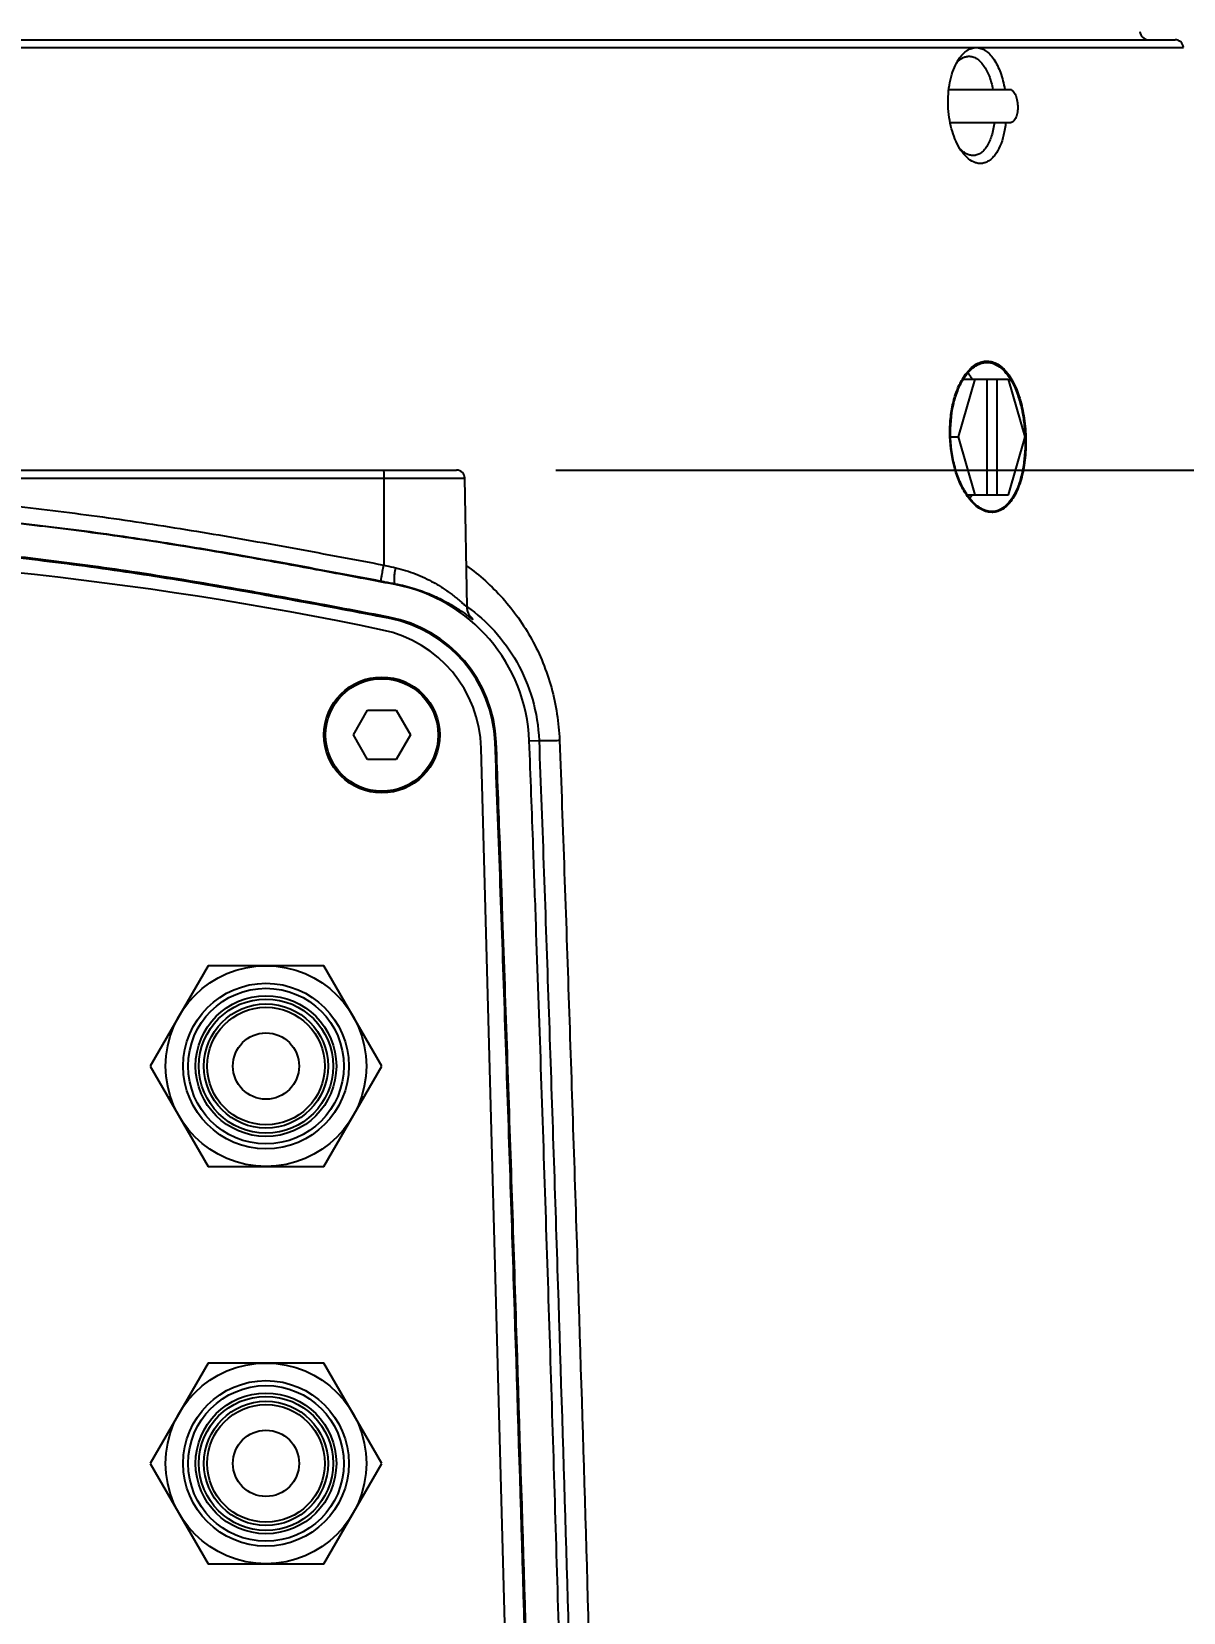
# Model space of a CAD drawing. Header units: millimetres. Extents: x 4086 to 8300, y 123 to 1549.
# Drawn here: x 6749.17 to 6766.56, y 672.01 to 695.88 of the extents above; entities that cross this region are included whole.
import ezdxf

# ---------------------------------------------------------------- set-up
doc = ezdxf.new("R2010")
doc.units = ezdxf.units.MM
doc.layers.add('外形图', color=7, linetype='Continuous')
doc.layers.add('尺寸标注', color=7, linetype='Continuous')
doc.styles.add('思源黑', font='SourceHanSansCN-Normal.ttf')
doc.dimstyles.new('尺寸标注_1_4比例', dxfattribs={"dimtxt": 7, "dimasz": 6, "dimexe": 2, "dimexo": 1.5, "dimgap": 1, "dimtad": 1, "dimdec": 1, "dimlfac": 4, "dimdsep": 46, "dimtxsty": '思源黑', "dimcen": 0.09, "dimadec": 0, "dimazin": 0, "dimtp": 0.01, "dimtm": 0.01, "dimtfac": 1, "dimtdec": 1, "dimtofl": 0, "dimtmove": 0, "dimatfit": 3, "dimfxl": 1, "dimtolj": 1, "dimarcsym": 0})

# ---------------------------------------------------------------- blocks, each defined once
blk = doc.blocks.new('*D751')
at = {"layer": 'Defpoints', "color": 0}
for p in [(6755.583, 689.263), (6768.549, 648.513), (6783.486, 648.513)]:
    blk.add_point(p, dxfattribs=at)
at = {"layer": '尺寸标注', "color": 0, "lineweight": -2}
for p, q in [((6757.083, 689.263), (6785.486, 689.263)), ((6783.486, 683.263), (6783.486, 654.513)), ((6770.049, 648.513), (6785.486, 648.513))]:
    blk.add_line(p, q, dxfattribs=at)
at = {"layer": '尺寸标注', "color": 0}
for points in [[(6784.486, 683.263), (6782.486, 683.263), (6783.486, 689.263)], [(6782.486, 654.513), (6784.486, 654.513), (6783.486, 648.513)]]:
    blk.add_solid(points, dxfattribs=at)
at = {"layer": '尺寸标注', "color": 0, "insert": (6778.857, 668.888), "char_height": 7, "attachment_point": 5, "rotation": 90, "style": '思源黑'}
blk.add_mtext('\\A1;163', dxfattribs=at)

msp = doc.modelspace()

# ---------------------------------------------------------------- linework, layer by layer
at = {"layer": '外形图'}
for p, q in [((6719.8531, 695.6429), (6766.558, 695.6429)), ((6719.978, 695.7628), (6766.4331, 695.7628)), ((6763.0164, 695.0128), (6763.9331, 695.0128)), ((6763.0354, 694.5128), (6763.9508, 694.5128)), ((6763.1602, 689.7628), (6763.4128, 690.6378)), ((6763.2374, 690.6378), (6763.918, 690.6378)), ((6763.5904, 690.6378), (6763.5904, 688.8878)), ((6763.7404, 690.6378), (6763.7404, 688.8878)), ((6764.1706, 689.7628), (6763.918, 690.6378)), ((6763.0426, 689.7628), (6763.1602, 689.7628)), ((6763.4128, 688.8878), (6763.1602, 689.7628)), ((6763.918, 688.8878), (6764.1706, 689.7628)), ((6730.8284, 689.2628), (6755.5827, 689.2628)), ((6743.7602, 689.14), (6755.7077, 689.14)), ((6754.4833, 689.14), (6754.4838, 687.8288)), ((6755.7416, 687.1983), (6755.7077, 689.14)), ((6763.2947, 688.8878), (6763.918, 688.8878)), ((6754.6549, 687.5339), (6754.6574, 687.5468)), ((6754.5606, 687.0429), (6754.5573, 687.0258)), ((6755.7416, 687.1981), (6755.7416, 687.1983)), ((6755.7419, 687.2004), (6755.7426, 687.1999)), ((6754.0255, 685.2628), (6754.2405, 685.6352)), ((6754.2405, 685.6352), (6754.6705, 685.6352)), ((6754.6705, 685.6352), (6754.8855, 685.2628)), ((6754.2405, 684.8904), (6754.0255, 685.2628)), ((6754.8855, 685.2628), (6754.6705, 684.8904)), ((6756.1818, 685.1546), (6756.1644, 685.1539)), ((6756.6815, 685.1735), (6756.8284, 685.1791)), ((6754.6705, 684.8904), (6754.2405, 684.8904)), ((6756.8297, 652.8238), (6755.9549, 685.0637)), ((6751.8305, 681.7783), (6750.9555, 680.2628)), ((6753.5805, 681.7783), (6751.8305, 681.7783)), ((6754.4555, 680.2628), (6753.5805, 681.7783)), ((6750.9555, 680.2628), (6751.8305, 678.7473)), ((6753.5805, 678.7473), (6754.4555, 680.2628)), ((6751.8305, 678.7473), (6753.5805, 678.7473)), ((6751.8305, 675.7783), (6750.9555, 674.2628)), ((6753.5805, 675.7783), (6751.8305, 675.7783)), ((6754.4555, 674.2628), (6753.5805, 675.7783)), ((6750.9555, 674.2628), (6751.8305, 672.7473)), ((6753.5805, 672.7473), (6754.4555, 674.2628)), ((6751.8305, 672.7473), (6753.5805, 672.7473))]:
    msp.add_line(p, q, dxfattribs=at)
msp.add_lwpolyline([(6755.8012, 687.0419), (6755.8013, 687.0418), (6755.8012, 687.0419), (6755.8008, 687.0423), (6755.8001, 687.0431), (6755.799, 687.0443), (6755.7975, 687.046), (6755.7957, 687.0483), (6755.7933, 687.0512), (6755.7906, 687.0547), (6755.7874, 687.0589), (6755.7839, 687.0639), (6755.7801, 687.0698), (6755.7759, 687.0765), (6755.7715, 687.0844), (6755.7667, 687.0936), (6755.7619, 687.104), (6755.7573, 687.1154), (6755.753, 687.1279), (6755.7492, 687.1412), (6755.746, 687.1555), (6755.7436, 687.1706), (6755.742, 687.1865), (6755.7415, 687.1983)], dxfattribs=at)
for centre, radius in [((6754.4555, 685.2628), 0.875), ((6754.4555, 685.2628), 0.85), ((6752.7055, 680.2628), 1.5155), ((6752.7055, 680.2628), 1.25), ((6752.7055, 680.2628), 1.175), ((6752.7055, 680.2628), 1.0625), ((6752.7055, 680.2628), 1.0125), ((6752.7055, 680.2628), 0.9375), ((6752.7055, 680.2628), 0.8875), ((6752.7055, 680.2628), 0.5), ((6752.7055, 674.2628), 1.5155), ((6752.7055, 674.2628), 1.25), ((6752.7055, 674.2628), 1.175), ((6752.7055, 674.2628), 1.0625), ((6752.7055, 674.2628), 1.0125), ((6752.7055, 674.2628), 0.9375), ((6752.7055, 674.2628), 0.8875), ((6752.7055, 674.2628), 0.5)]:
    msp.add_circle(centre, radius, dxfattribs=at)
for centre, radius, start, end in [((6766.0273, 695.8878), 0.125, 181.5, 270), ((6766.4331, 695.6378), 0.125, 2.35205, 90), ((6755.5827, 689.1378), 0.125, 1, 90), ((6743.2055, 633.0128), 55, 78.18772, 101.81228), ((6754.1833, 685.0788), 2.5, 2.17109, 79.12491), ((6754.1833, 685.0788), 2, 2.17109, 79.12491), ((6755.2029, 686.4094), 0.8714, 46.57074, 47.02226), ((6755.2699, 686.4803), 0.7738, 46.31089, 46.56705), ((6754.0805, 685.0128), 1.875, 1.5544, 78.18772), ((6754.1833, 685.0788), 1.9825, 2.17109, 79.12491)]:
    msp.add_arc(centre, radius, start, end, dxfattribs=at)
for points, knots in [([(6763.1659, 695.467), (6763.1835, 695.4938), (6763.2206, 695.5419), (6763.2857, 695.5989), (6763.3558, 695.6346), (6763.4054, 695.6429), (6763.4293, 695.6429)], [0, 0, 0, 0, 0.2915757, 0.5505925, 0.7829286, 1, 1, 1, 1]), ([(6763.4293, 695.6429), (6763.453, 695.6429), (6763.5025, 695.6347), (6763.5727, 695.5993), (6763.6382, 695.5426), (6763.7227, 695.4356), (6763.8062, 695.2573), (6763.8457, 695.0989), (6763.8608, 695.0128)], [0, 0, 0, 0, 0.0872321, 0.1807426, 0.2851959, 0.402957, 0.6791283, 1, 1, 1, 1]), ([(6763.0061, 694.7679), (6763.0017, 694.8847), (6763.014, 695.0572), (6763.069, 695.2704), (6763.1088, 695.3658), (6763.1316, 695.409)], [0, 0, 0, 0, 0.5321827, 0.7775223, 1, 1, 1, 1]), ([(6763.1316, 695.4092), (6763.1451, 695.4252), (6763.1731, 695.4541), (6763.2204, 695.4875), (6763.2701, 695.5081), (6763.3045, 695.5128), (6763.3212, 695.5128)], [0, 0, 0, 0, 0.2823323, 0.5386839, 0.7749558, 1, 1, 1, 1]), ([(6763.1316, 695.409), (6763.1343, 695.4141), (6763.1451, 695.4338), (6763.1567, 695.4531), (6763.1659, 695.467)], [0, 0, 0, 0, 0.2563756, 1, 1, 1, 1]), ([(6763.3212, 695.5128), (6763.3406, 695.5128), (6763.3809, 695.5064), (6763.4383, 695.4785), (6763.4923, 695.4339), (6763.5622, 695.3494), (6763.6329, 695.2079), (6763.6689, 695.0817), (6763.6828, 695.0128)], [0, 0, 0, 0, 0.088357, 0.1826441, 0.2873941, 0.4049464, 0.679803, 1, 1, 1, 1]), ([(6763.9331, 695.0128), (6763.9409, 695.0128), (6763.9575, 695.009), (6763.98, 694.9936), (6764.0005, 694.9698), (6764.026, 694.9254), (6764.0481, 694.8553), (6764.0593, 694.7629), (6764.0547, 694.6705), (6764.0375, 694.6002), (6764.0151, 694.5558), (6763.9962, 694.5319), (6763.9746, 694.5165), (6763.9584, 694.5128), (6763.9508, 694.5128)], [0, 0, 0, 0, 0.0392223, 0.0836419, 0.1360342, 0.1971657, 0.3420841, 0.5051264, 0.6669669, 0.8087133, 0.8678917, 0.9183927, 0.9613487, 1, 1, 1, 1]), ([(6763.1798, 694.1219), (6763.1248, 694.2121), (6763.0646, 694.3682), (6763.0188, 694.5883), (6763.0078, 694.7075), (6763.0061, 694.7679)], [0, 0, 0, 0, 0.4699458, 0.7312339, 1, 1, 1, 1]), ([(6763.8769, 694.5128), (6763.8699, 694.4482), (6763.8494, 694.3262), (6763.7963, 694.1603), (6763.7334, 694.0444), (6763.6732, 693.9741), (6763.6264, 693.9349), (6763.5765, 693.9077), (6763.524, 693.8931), (6763.4702, 693.8917), (6763.3955, 693.9077), (6763.3023, 693.9635), (6763.2434, 694.03), (6763.2152, 694.0686)], [0, 0, 0, 0, 0.1730398, 0.3284992, 0.4620903, 0.5206175, 0.5741804, 0.6237905, 0.6709973, 0.7177068, 0.765904, 0.8726625, 1, 1, 1, 1]), ([(6763.7033, 694.5128), (6763.695, 694.4444), (6763.67, 694.319), (6763.6108, 694.1768), (6763.5476, 694.0918), (6763.497, 694.047), (6763.4415, 694.019), (6763.402, 694.0128), (6763.3828, 694.0128)], [0, 0, 0, 0, 0.3228121, 0.5964366, 0.7126271, 0.8161554, 0.9101834, 1, 1, 1, 1]), ([(6763.2152, 694.0686), (6763.2121, 694.0729), (6763.1998, 694.0902), (6763.1882, 694.1081), (6763.1798, 694.1219)], [0, 0, 0, 0, 0.2443928, 1, 1, 1, 1]), ([(6763.3828, 694.0128), (6763.3655, 694.0128), (6763.3294, 694.0179), (6763.2769, 694.0397), (6763.2258, 694.0748), (6763.1949, 694.105), (6763.1798, 694.1218)], [0, 0, 0, 0, 0.2196194, 0.4549848, 0.7136853, 1, 1, 1, 1]), ([(6763.2207, 690.6381), (6763.2404, 690.6714), (6763.2819, 690.7326), (6763.3539, 690.81), (6763.4313, 690.8668), (6763.5127, 690.9015), (6763.5965, 690.9125), (6763.68, 690.8992), (6763.7607, 690.8623), (6763.8369, 690.8033), (6763.9077, 690.724), (6763.9976, 690.587), (6764.087, 690.3738), (6764.1558, 690.0832), (6764.1759, 689.8749), (6764.1795, 689.7675)], [0, 0, 0, 0, 0.0623234, 0.1186218, 0.1693768, 0.2157643, 0.2597008, 0.3036513, 0.3501068, 0.4010421, 0.4576852, 0.5205521, 0.6641352, 0.8269941, 1, 1, 1, 1]), ([(6763.2372, 690.6381), (6763.2606, 690.6758), (6763.3099, 690.7438), (6763.3975, 690.8248), (6763.4921, 690.8758), (6763.5595, 690.8878), (6763.5917, 690.8878)], [0, 0, 0, 0, 0.2946161, 0.5548535, 0.7861267, 1, 1, 1, 1]), ([(6763.5917, 690.8878), (6763.6287, 690.8878), (6763.7069, 690.8716), (6763.8137, 690.8037), (6763.9097, 690.6978), (6763.9933, 690.5583), (6764.0629, 690.3898), (6764.1165, 690.1984), (6764.1527, 689.991), (6764.1645, 689.8477), (6764.1672, 689.775)], [0, 0, 0, 0, 0.0821697, 0.1726053, 0.2769085, 0.3971387, 0.5326333, 0.6808842, 0.8381641, 1, 1, 1, 1]), ([(6763.0321, 689.7675), (6763.0295, 689.8494), (6763.0337, 690.0107), (6763.068, 690.2433), (6763.1282, 690.4539), (6763.187, 690.5814), (6763.2207, 690.6381)], [0, 0, 0, 0, 0.2728737, 0.5357145, 0.7802667, 1, 1, 1, 1]), ([(6763.0426, 689.7628), (6763.0374, 689.925), (6763.0564, 690.1639), (6763.1417, 690.4547), (6763.2025, 690.5819), (6763.2372, 690.6381)], [0, 0, 0, 0, 0.5368717, 0.7814424, 1, 1, 1, 1]), ([(6763.3692, 690.6381), (6763.3641, 690.6464), (6763.3438, 690.6781), (6763.3213, 690.7084), (6763.3034, 690.7298)], [0, 0, 0, 0, 0.2595887, 1, 1, 1, 1]), ([(6763.2823, 688.8876), (6763.2443, 688.9444), (6763.1759, 689.0721), (6763.0725, 689.363), (6763.0374, 689.6035), (6763.0321, 689.7675)], [0, 0, 0, 0, 0.2217588, 0.4674697, 1, 1, 1, 1]), ([(6763.2947, 688.8877), (6763.2564, 688.9437), (6763.1876, 689.0703), (6763.1115, 689.2815), (6763.0606, 689.5159), (6763.0453, 689.6796), (6763.0426, 689.7628)], [0, 0, 0, 0, 0.2209109, 0.4662966, 0.7289138, 1, 1, 1, 1]), ([(6764.1795, 689.7675), (6764.1829, 689.6609), (6764.1766, 689.4543), (6764.1345, 689.2053), (6764.0791, 689.0268), (6764.0299, 688.9117), (6763.9722, 688.8132), (6763.9071, 688.7332), (6763.835, 688.6734), (6763.757, 688.6354), (6763.6746, 688.621), (6763.5906, 688.6308), (6763.5074, 688.6641), (6763.3942, 688.7414), (6763.324, 688.8253), (6763.2823, 688.8876)], [0, 0, 0, 0, 0.1734281, 0.3352704, 0.4090659, 0.4770006, 0.5386548, 0.5941087, 0.6440221, 0.6898278, 0.7336826, 0.7781701, 0.8256981, 0.8780162, 1, 1, 1, 1]), ([(6764.1679, 689.7533), (6764.172, 689.6106), (6764.1607, 689.4007), (6764.1047, 689.1379), (6764.0464, 688.9689), (6763.9718, 688.8288), (6763.8824, 688.7221), (6763.7791, 688.6536), (6763.7022, 688.6378), (6763.6656, 688.6378)], [0, 0, 0, 0, 0.322535, 0.4710993, 0.6060092, 0.725007, 0.8278578, 0.9173335, 1, 1, 1, 1]), ([(6754.4806, 689.2628), (6754.4808, 689.2628), (6754.4809, 689.2616), (6754.4812, 689.2602), (6754.4814, 689.2571), (6754.4816, 689.2532), (6754.4819, 689.248), (6754.4822, 689.2392), (6754.4825, 689.2258), (6754.4829, 689.2075), (6754.4831, 689.1865), (6754.4833, 689.1637), (6754.4833, 689.148), (6754.4833, 689.14)], [0, 0, 0, 0, 0.0052637, 0.0197454, 0.0435551, 0.0765071, 0.1183043, 0.1685593, 0.2924872, 0.4436499, 0.6163748, 0.8041757, 1, 1, 1, 1]), ([(6743.7602, 689.0732), (6744.2105, 689.0634), (6745.1108, 689.0316), (6746.4597, 688.951), (6747.8064, 688.8393), (6749.1502, 688.6977), (6750.4906, 688.5259), (6751.8255, 688.3155), (6753.156, 688.0795), (6754.0414, 687.9132), (6754.4838, 687.8288)], [0, 0, 0, 0, 0.1249956, 0.2499926, 0.3749909, 0.4999905, 0.6249908, 0.7499924, 0.8749959, 1, 1, 1, 1]), ([(6754.6549, 687.5339), (6754.2582, 687.6101), (6753.5258, 687.749), (6752.255, 687.9805), (6751.1539, 688.1652), (6750.1746, 688.3065), (6749.5259, 688.3907), (6748.8936, 688.4655), (6748.0537, 688.5562), (6747.0013, 688.6531), (6745.7362, 688.7421), (6744.4737, 688.8029), (6743.2221, 688.8331), (6741.9856, 688.8297), (6740.7469, 688.7883), (6739.6983, 688.7212), (6738.8244, 688.6487), (6737.8745, 688.5594), (6736.6165, 688.4202), (6735.0386, 688.2073), (6733.3897, 687.9392), (6732.2737, 687.722), (6731.7095, 687.6017)], [0, 0, 0, 0, 0.0524111, 0.0967235, 0.1675951, 0.1972642, 0.2250931, 0.2524722, 0.2798683, 0.3347074, 0.3895889, 0.4443945, 0.4986945, 0.5520082, 0.6048104, 0.659478, 0.6883237, 0.7185839, 0.7832717, 0.8525215, 0.9251495, 1, 1, 1, 1]), ([(6743.7602, 688.8277), (6744.2088, 688.8179), (6745.1056, 688.7862), (6746.4493, 688.7059), (6747.7908, 688.5947), (6749.1294, 688.4532), (6750.4647, 688.2824), (6751.7944, 688.0725), (6753.1198, 687.8374), (6754.0017, 687.6717), (6754.4424, 687.5876)], [0, 0, 0, 0, 0.1249963, 0.2499935, 0.3749917, 0.4999909, 0.6249902, 0.7499911, 0.8749949, 1, 1, 1, 1]), ([(6763.6656, 688.6378), (6763.633, 688.6378), (6763.5643, 688.6501), (6763.4668, 688.7011), (6763.3743, 688.7819), (6763.3205, 688.8499), (6763.2947, 688.8877)], [0, 0, 0, 0, 0.2106724, 0.4420394, 0.7038888, 1, 1, 1, 1]), ([(6763.334, 688.8349), (6763.337, 688.8391), (6763.3493, 688.8563), (6763.3609, 688.874), (6763.3692, 688.8875)], [0, 0, 0, 0, 0.2449291, 1, 1, 1, 1]), ([(6754.5606, 687.0429), (6754.165, 687.1189), (6753.435, 687.2573), (6752.1707, 687.4876), (6751.0771, 687.6711), (6750.1062, 687.8112), (6749.464, 687.8945), (6748.8378, 687.9686), (6747.5881, 688.1035), (6746.1258, 688.2227), (6744.4562, 688.3032), (6743.2175, 688.3331), (6741.9946, 688.3298), (6740.7699, 688.2888), (6739.5023, 688.2075), (6738.1452, 688.0861), (6736.6788, 687.9239), (6735.1136, 687.7126), (6733.4787, 687.447), (6732.3726, 687.2319), (6731.8138, 687.1127)], [0, 0, 0, 0, 0.0527277, 0.0972358, 0.1682074, 0.1978381, 0.2256168, 0.2529665, 0.2803586, 0.3901348, 0.4449088, 0.4991183, 0.5522949, 0.604938, 0.659473, 0.7185232, 0.7832426, 0.8525544, 0.9252127, 1, 1, 1, 1]), ([(6754.5573, 687.0258), (6754.0885, 687.1158), (6753.1503, 687.2933), (6751.7405, 687.5454), (6750.3257, 687.769), (6748.9046, 687.9479), (6747.4797, 688.0939), (6746.0518, 688.2052), (6744.6214, 688.281), (6743.1896, 688.3179), (6741.7572, 688.3099), (6740.326, 688.2491), (6738.8978, 688.14), (6737.4726, 687.998), (6736.0508, 687.8252), (6734.6332, 687.62), (6733.2211, 687.3802), (6732.2843, 687.1952), (6731.8174, 687.0956)], [0, 0, 0, 0, 0.0625012, 0.125002, 0.1875016, 0.2500011, 0.3125012, 0.3750013, 0.4375016, 0.5000017, 0.5625009, 0.6249996, 0.687499, 0.7499992, 0.8124994, 0.8749996, 0.9374997, 1, 1, 1, 1]), ([(6754.4424, 687.5876), (6754.4421, 687.588), (6754.4425, 687.5901), (6754.4425, 687.5938), (6754.4434, 687.5999), (6754.4445, 687.608), (6754.4461, 687.6183), (6754.4489, 687.6357), (6754.4533, 687.6619), (6754.4596, 687.6977), (6754.467, 687.7385), (6754.4751, 687.7827), (6754.4809, 687.8132), (6754.4838, 687.8288)], [0, 0, 0, 0, 0.0066332, 0.0224141, 0.0473086, 0.0811101, 0.1235169, 0.1741444, 0.2981432, 0.4485839, 0.6199717, 0.8060441, 1, 1, 1, 1]), ([(6754.4838, 687.8288), (6754.4989, 687.8253), (6754.5589, 687.8116), (6754.6188, 687.798), (6754.6638, 687.7879)], [0, 0, 0, 0, 0.2509791, 1, 1, 1, 1]), ([(6754.6574, 687.5468), (6754.6545, 687.5476), (6754.6493, 687.5553), (6754.6441, 687.5801), (6754.6435, 687.6294), (6754.6499, 687.7025), (6754.6583, 687.758), (6754.6638, 687.7879)], [0, 0, 0, 0, 0.036736, 0.1001643, 0.3155737, 0.6292828, 1, 1, 1, 1]), ([(6754.6638, 687.7879), (6754.7143, 687.7764), (6754.8144, 687.7497), (6754.9612, 687.6986), (6755.1039, 687.6368), (6755.2188, 687.5772), (6755.3082, 687.5248), (6755.3739, 687.4833), (6755.4382, 687.4397), (6755.4906, 687.4018), (6755.5318, 687.3704), (6755.5624, 687.3465), (6755.5927, 687.3221), (6755.6226, 687.2974), (6755.6473, 687.2764), (6755.6669, 687.2596), (6755.6816, 687.2469), (6755.6962, 687.2341), (6755.7084, 687.2235), (6755.7182, 687.215), (6755.7244, 687.2097), (6755.7294, 687.2057), (6755.7334, 687.2028), (6755.7368, 687.1996), (6755.74, 687.1979), (6755.7416, 687.1981)], [0, 0, 0, 0, 0.124995, 0.2499918, 0.3749892, 0.4999885, 0.5624973, 0.6250061, 0.6875147, 0.7500231, 0.7812781, 0.812533, 0.8437879, 0.8750426, 0.9062974, 0.921925, 0.9375511, 0.9531814, 0.9688015, 0.9766176, 0.9844524, 0.9883343, 0.9922114, 0.9962072, 1, 1, 1, 1]), ([(6755.7307, 687.819), (6755.9308, 687.6767), (6756.306, 687.3404), (6756.7483, 686.713), (6757.0461, 685.9804), (6757.128, 685.4504), (6757.138, 685.1824)], [0, 0, 0, 0, 0.2384256, 0.4846563, 0.7394727, 1, 1, 1, 1]), ([(6754.4424, 687.5876), (6754.4604, 687.5842), (6754.5321, 687.5705), (6754.6037, 687.5569), (6754.6574, 687.5468)], [0, 0, 0, 0, 0.2510042, 1, 1, 1, 1]), ([(6754.6574, 687.5468), (6754.7531, 687.5287), (6754.9351, 687.4836), (6755.1861, 687.3918), (6755.4, 687.2892), (6755.5517, 687.2005), (6755.6523, 687.1346), (6755.7119, 687.0934), (6755.754, 687.0632), (6755.7819, 687.043), (6755.8004, 687.0295), (6755.8167, 687.0185), (6755.8247, 687.0132), (6755.8296, 687.0113), (6755.8292, 687.0135), (6755.8281, 687.015), (6755.8263, 687.0174), (6755.8222, 687.0221), (6755.8149, 687.0298), (6755.8083, 687.0362), (6755.8044, 687.0399)], [0, 0, 0, 0, 0.2184523, 0.4197772, 0.5984404, 0.7498887, 0.8137044, 0.8682472, 0.9123966, 0.930246, 0.9450823, 0.9650566, 0.9700449, 0.9718769, 0.9725755, 0.9740062, 0.9762638, 0.9793649, 0.9880747, 1, 1, 1, 1]), ([(6755.7426, 687.1999), (6755.8917, 687.0928), (6756.1748, 686.8403), (6756.5168, 686.3672), (6756.7542, 685.8034), (6756.8205, 685.3898), (6756.8284, 685.1791)], [0, 0, 0, 0, 0.2324156, 0.4760085, 0.7330727, 1, 1, 1, 1]), ([(6757.0889, 652.8265), (6757.0764, 653.5001), (6757.0564, 654.5106), (6757.0252, 655.8578), (6756.9938, 657.2049), (6756.954, 658.8889), (6756.8887, 661.5832), (6756.8032, 664.951), (6756.6553, 670.3391), (6756.4916, 675.7268), (6756.3337, 680.4406), (6756.24, 683.134), (6756.1899, 684.4806), (6756.1644, 685.1539)], [0, 0, 0, 0, 0.0625, 0.09375, 0.125, 0.1875, 0.25, 0.375, 0.5000001, 0.75, 0.875, 0.9375, 1, 1, 1, 1]), ([(6757.1067, 652.809), (6757.0978, 653.2857), (6757.0819, 654.1119), (6757.057, 655.2443), (6757.0346, 656.2049), (6757.0061, 657.4279), (6756.9698, 658.9599), (6756.9097, 661.4357), (6756.8301, 664.583), (6756.6891, 669.7732), (6756.5295, 675.0744), (6756.3739, 679.7764), (6756.2903, 682.1895), (6756.2345, 683.7571), (6756.2013, 684.6404), (6756.1818, 685.1546)], [0, 0, 0, 0, 0.0442077, 0.0766078, 0.1050105, 0.133293, 0.1900144, 0.2470799, 0.3628944, 0.4818898, 0.7284435, 0.854579, 0.9180493, 0.9522989, 1, 1, 1, 1]), ([(6757.6805, 648.5128), (6757.6649, 649.4726), (6757.6382, 651.0843), (6757.6011, 653.1416), (6757.5721, 654.5797), (6757.5468, 655.688), (6757.5238, 656.673), (6757.4935, 657.9644), (6757.4549, 659.5852), (6757.407, 661.542), (6757.3399, 664.1966), (6757.2496, 667.5831), (6757.1305, 671.725), (6757.0002, 675.9569), (6756.8826, 679.5279), (6756.7948, 682.0696), (6756.7364, 683.7141), (6756.7018, 684.636), (6756.6815, 685.1735)], [0, 0, 0, 0, 0.0785203, 0.1318576, 0.1683122, 0.1961841, 0.2225336, 0.2489124, 0.3018449, 0.3551561, 0.4090206, 0.51906, 0.6322738, 0.7479652, 0.8653954, 0.9245318, 0.9560023, 1, 1, 1, 1]), ([(6756.8284, 685.1791), (6756.829, 685.1787), (6756.8314, 685.1785), (6756.8358, 685.178), (6756.8429, 685.1778), (6756.8523, 685.1775), (6756.8642, 685.1774), (6756.8848, 685.1773), (6756.9163, 685.1776), (6756.9605, 685.1782), (6757.0131, 685.1793), (6757.0731, 685.1807), (6757.1156, 685.1818), (6757.138, 685.1824)], [0, 0, 0, 0, 0.0067861, 0.021493, 0.0441845, 0.0748094, 0.1132747, 0.1594564, 0.2743346, 0.4179201, 0.5882979, 0.7831922, 1, 1, 1, 1]), ([(6756.8284, 685.1791), (6756.8535, 684.5141), (6756.9026, 683.1841), (6756.9947, 680.5238), (6757.15, 675.8679), (6757.3114, 670.5464), (6757.4578, 665.2243), (6757.5427, 661.8978), (6757.6076, 659.2365), (6757.6472, 657.5732), (6757.6783, 656.2425), (6757.7018, 655.2445), (6757.7237, 654.2465), (6757.737, 653.5811), (6757.7434, 653.2485)], [0, 0, 0, 0, 0.062496, 0.1249928, 0.2499892, 0.4999899, 0.6249928, 0.7499962, 0.8124979, 0.8749992, 0.9062496, 0.9374998, 0.9687499, 1, 1, 1, 1]), ([(6757.138, 685.1824), (6757.1627, 684.5176), (6757.2111, 683.1878), (6757.3018, 680.5281), (6757.4548, 675.8732), (6757.6136, 670.5527), (6757.7574, 665.2317), (6757.8575, 661.2407), (6757.9513, 657.2496), (6758.0121, 654.5888), (6758.0372, 653.2583)], [0, 0, 0, 0, 0.0624958, 0.1249924, 0.2499885, 0.4999889, 0.6249918, 0.7499955, 0.8749987, 1, 1, 1, 1])]:
    msp.add_open_spline(points, degree=3, knots=knots, dxfattribs=at)

# ---------------------------------------------------------------- dimensions: what is measured, and where the dimension line sits
at = {"layer": '尺寸标注'}
dim = msp.add_linear_dim(base=(6783.4857, 648.5128), p1=(6755.5827, 689.2628), p2=(6768.549, 648.5128), angle=90, dimstyle='尺寸标注_1_4比例', dxfattribs=at)
dim.commit()
dim.dimension.update_dxf_attribs({"geometry": '*D751', "text_midpoint": (6778.8566, 668.8878)})

doc.saveas('drawing.dxf')
